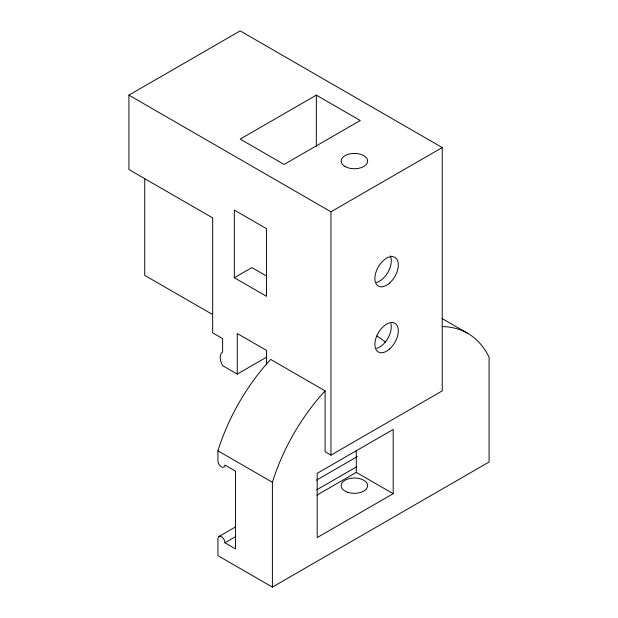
<?xml version="1.0" encoding="UTF-8"?>
<svg xmlns="http://www.w3.org/2000/svg" width="618" height="618" viewBox="0 0 618 618"><rect width="100%" height="100%" fill="white"/><g stroke="black" fill="none" stroke-linecap="round" stroke-linejoin="round"><path stroke-width="0.93" d="M266.319 357.32L237.258 374.099L222.619 365.647A11.711 6.759 60 0 1 222.619 352.121L222.619 338.594L212.662 332.847L212.662 217.884L128.915 169.533L128.915 95.141L240.186 30.9L442.233 147.555L442.233 390.893L330.962 455.142L325.107 451.735L325.107 390.877L270.638 359.429A144.991 83.708 -60 0 0 217.93 450.831L217.93 460.781A4.975 2.874 60 0 0 221.36 466.822A4.975 2.874 60 0 0 224.96 465.037L235.497 471.125L235.497 548.892L224.96 542.805A4.967 2.866 60 0 0 221.445 536.718A4.967 2.866 60 0 0 217.93 538.749L217.93 555.652L272.399 587.1L489.085 461.994L489.085 357.173A144.736 83.561 -60 0 0 442.125 326.574M316.323 95.141L240.186 139.096L284.11 164.458L360.248 120.502L316.323 95.141L316.323 146.396M128.915 95.141L330.962 211.796L442.233 147.555M234.33 277.729L266.543 296.331L266.543 228.706L234.33 210.105L234.33 277.729L251.897 267.586L266.767 276.169M218.957 536.47L235.628 526.853M316.47 480.178L357.312 456.594M224.96 542.805L235.79 536.548M316.632 489.873L356.64 466.783M317.049 495.049L356.292 472.391L393.195 493.689L393.195 429.448L317.196 473.318L317.196 537.567L393.195 493.689M442.125 318.579L467.702 333.349M212.522 314.508L144.72 275.365L144.72 178.602M217.93 450.831L272.399 482.279L272.399 587.1M376.949 335.96L385.501 342.063M356.292 450.337L356.292 472.391M330.962 211.796L330.962 455.142M266.543 364.72L266.543 350.429L237.258 333.527L237.258 374.099M272.399 482.279A144.991 83.708 -60 0 1 325.107 390.877M390.885 323.546A16.562 9.564 -60 0 1 376.54 348.397M390.19 255.798A16.562 9.564 -60 0 1 388.544 271.155A16.562 9.564 -60 0 1 376.54 282.457M389.634 283.021A16.562 9.564 -60 0 0 394.879 257.358A16.562 9.564 -60 0 0 375.288 274.732A16.562 9.564 -60 0 0 389.634 283.021M389.634 348.954A16.562 9.564 -60 0 0 394.879 323.291A16.562 9.564 -60 0 0 375.288 340.672A16.562 9.564 -60 0 0 389.634 348.954M345.014 166.489A13.248 7.655 0 0 0 367.185 163.067A13.248 7.655 0 0 0 350.962 153.681A13.248 7.655 0 0 0 345.014 166.489M347.764 492.291A13.248 7.648 0 0 0 367.64 485.663A13.248 7.648 0 0 0 347.764 479.035A13.248 7.648 0 0 0 347.764 492.291"/></g></svg>
